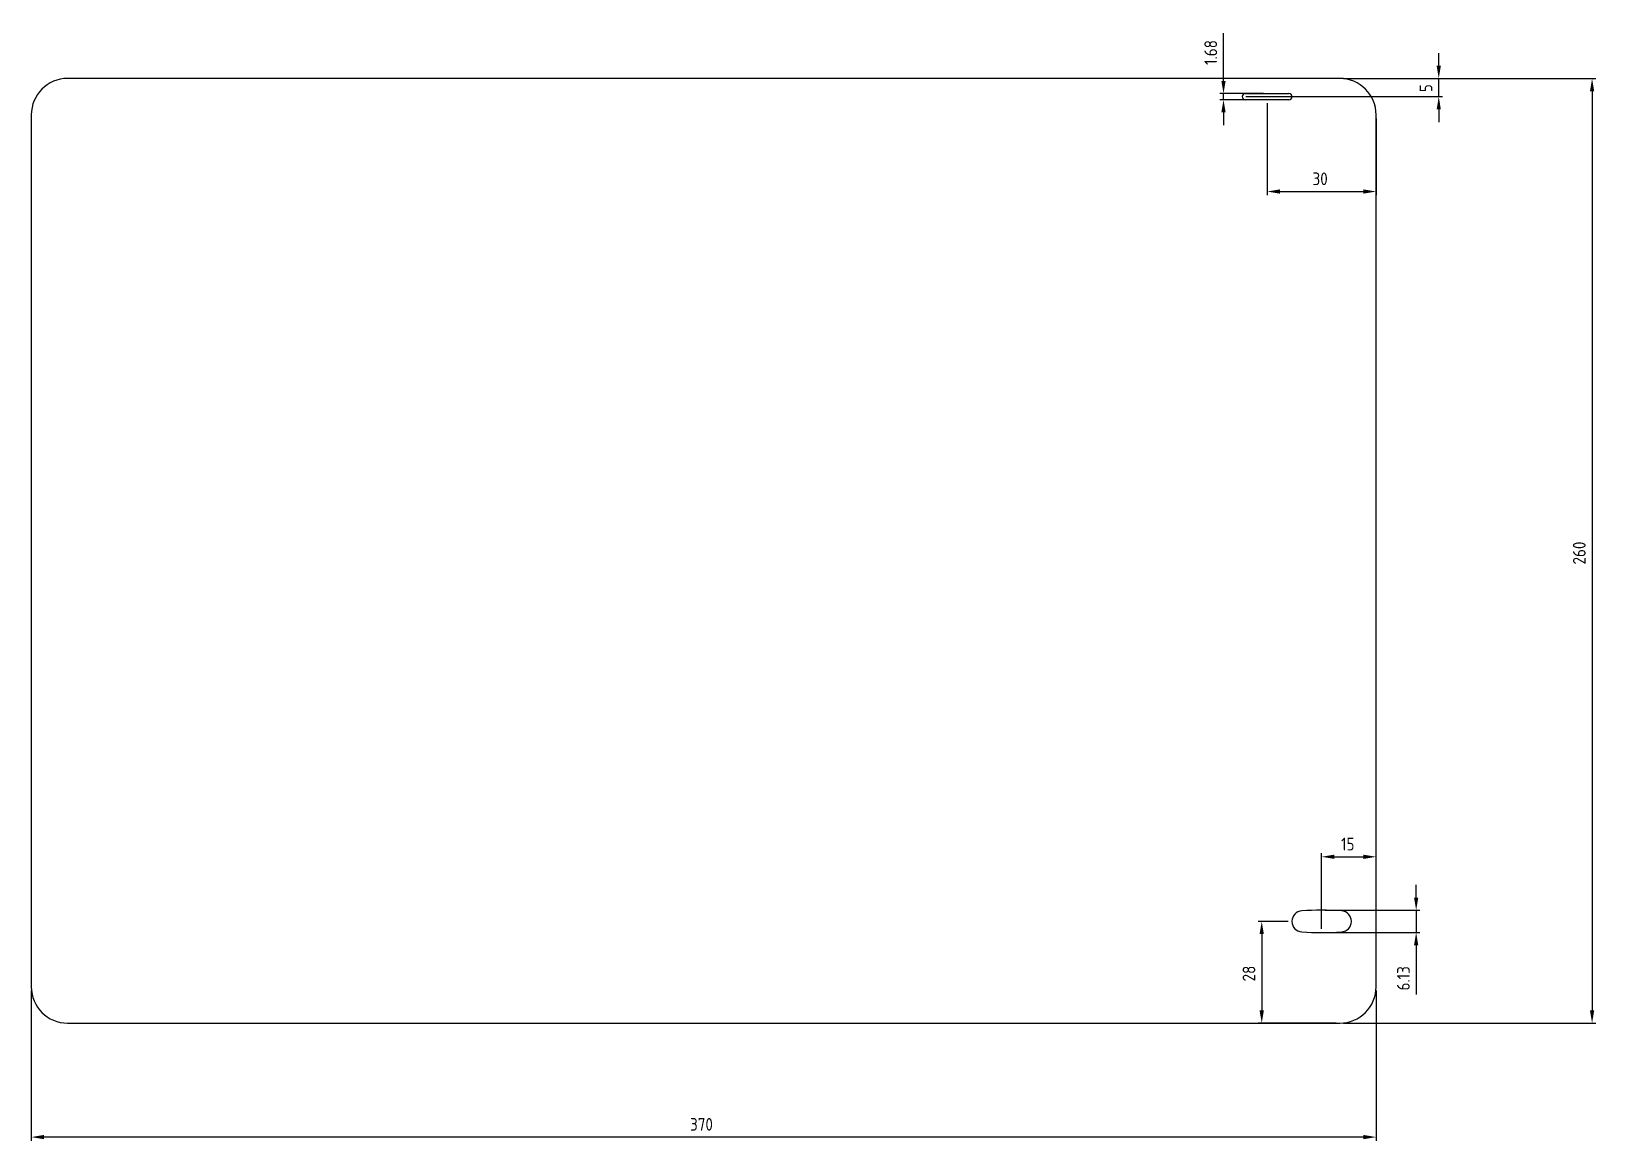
# Paper-space layout 'SW_Model_1' of a CAD drawing. Header units: millimetres. Extents: x -185 to 245, y -162 to 143.
import ezdxf

# ---------------------------------------------------------------- set-up
doc = ezdxf.new("R2010")
doc.units = ezdxf.units.MM
for name, color, linetype in [('1', 7, 'Continuous'), ('AM_5', 92, 'Continuous'), ('SLD-0', 7, 'Continuous')]:
    doc.layers.add(name, color=color, linetype=linetype)
doc.styles.add('SLDTEXTSTYLE47', font='ISOCP', dxfattribs={"bigfont": 'bigfont'})
doc.styles.add('SLDTEXTSTYLE48', font='ISOCP', dxfattribs={"width": 0.96, "bigfont": 'bigfont'})
doc.dimstyles.new('SLDDIMSTYLE0', dxfattribs={"dimtxt": 3.5, "dimasz": 3, "dimexe": 0, "dimexo": 0.0625, "dimgap": 0.875, "dimtad": 3, "dimdec": 0, "dimrnd": 1e-09, "dimzin": 12, "dimdsep": 46, "dimtxsty": 'SLDTEXTSTYLE47', "dimblk1": 'NONE', "dimblk2": 'NONE', "dimsah": 1, "dimcen": 0.09, "dimadec": 0, "dimazin": 3, "dimtfac": 1, "dimtdec": 3, "dimtofl": 0, "dimtmove": 0, "dimatfit": 3, "dimldrblk": 'NONE', "dimfxl": 1, "dimfrac": 2, "dimtolj": 1, "dimtzin": 12, "dimarcsym": 0})
doc.dimstyles.new('SLDDIMSTYLE1', dxfattribs={"dimtxt": 3.5, "dimasz": 3, "dimexe": 0, "dimexo": 0.0625, "dimgap": 0.875, "dimtad": 3, "dimrnd": 1e-09, "dimzin": 12, "dimdsep": 46, "dimtxsty": 'SLDTEXTSTYLE47', "dimblk1": 'NONE', "dimblk2": 'NONE', "dimsah": 1, "dimcen": 0.09, "dimadec": 0, "dimazin": 3, "dimtfac": 1, "dimtdec": 3, "dimtofl": 0, "dimtmove": 0, "dimatfit": 3, "dimldrblk": 'NONE', "dimfxl": 1, "dimfrac": 2, "dimtolj": 1, "dimtzin": 12, "dimarcsym": 0})

# ---------------------------------------------------------------- blocks, each defined once
blk = doc.blocks.new('*D13')
at = {"layer": 'AM_5'}
for p, q in [((155, 123.16), (155, 97.88)), ((185, 119), (185, 97.88)), ((158.5, 98.88), (181.5, 98.88))]:
    blk.add_line(p, q, dxfattribs=at)
for points in [[(158.5, 99.46), (158.5, 98.3), (155, 98.88)], [(181.5, 99.46), (181.5, 98.3), (185, 98.88)]]:
    blk.add_solid(points, dxfattribs=at)
at = {"layer": 'AM_5', "insert": (167.49, 104.14, 0.1), "char_height": 3.5, "attachment_point": 1, "style": 'SLDTEXTSTYLE48'}
blk.add_mtext('30', dxfattribs=at)
blk = doc.blocks.new('_NONE')
blk = doc.blocks.new('*D14')
at = {"layer": 'AM_5'}
for p, q in [((202.22, 133.5), (202.22, 137)), ((176, 130), (203.22, 130)), ((202.22, 125), (202.22, 130)), ((149.16, 125), (203.22, 125)), ((202.22, 121.5), (202.22, 118))]:
    blk.add_line(p, q, dxfattribs=at)
for points in [[(201.64, 133.5), (202.8, 133.5), (202.22, 130)], [(201.64, 121.5), (202.8, 121.5), (202.22, 125)]]:
    blk.add_solid(points, dxfattribs=at)
at = {"layer": 'AM_5', "insert": (196.96, 126.24, 0.1), "char_height": 3.5, "attachment_point": 1, "rotation": 90, "style": 'SLDTEXTSTYLE48'}
blk.add_mtext('5', dxfattribs=at)
blk = doc.blocks.new('*D15')
at = {"layer": 'AM_5'}
for p, q in [((176, 130), (245.4, 130)), ((244.4, 126.5), (244.4, -126.5)), ((176, -130), (245.4, -130))]:
    blk.add_line(p, q, dxfattribs=at)
for points in [[(243.82, 126.5), (244.99, 126.5), (244.4, 130)], [(243.82, -126.5), (244.99, -126.5), (244.4, -130)]]:
    blk.add_solid(points, dxfattribs=at)
at = {"layer": 'AM_5', "insert": (239.14, -3.77, 0.1), "char_height": 3.5, "attachment_point": 1, "rotation": 90, "style": 'SLDTEXTSTYLE48'}
blk.add_mtext('260', dxfattribs=at)
blk = doc.blocks.new('*D16')
at = {"layer": 'AM_5'}
for p, q in [((-185, -121), (-185, -162.35)), ((185, -121), (185, -162.35)), ((181.5, -161.35), (-181.5, -161.35))]:
    blk.add_line(p, q, dxfattribs=at)
for points in [[(-181.5, -160.76), (-181.5, -161.93), (-185, -161.35)], [(181.5, -160.76), (181.5, -161.93), (185, -161.35)]]:
    blk.add_solid(points, dxfattribs=at)
at = {"layer": 'AM_5', "insert": (-3.77, -156.09, 0.1), "char_height": 3.5, "attachment_point": 1, "style": 'SLDTEXTSTYLE48'}
blk.add_mtext('370', dxfattribs=at)
blk = doc.blocks.new('*D17')
at = {"layer": 'AM_5'}
for p, q in [((170, -104.06), (170, -83.21)), ((173.5, -84.21), (181.5, -84.21)), ((185, -119), (185, -83.21))]:
    blk.add_line(p, q, dxfattribs=at)
for points in [[(173.5, -83.62), (173.5, -84.79), (170, -84.21)], [(181.5, -83.62), (181.5, -84.79), (185, -84.21)]]:
    blk.add_solid(points, dxfattribs=at)
at = {"layer": 'AM_5', "insert": (175.34, -78.95, 0.1), "char_height": 3.5, "attachment_point": 1, "style": 'SLDTEXTSTYLE48'}
blk.add_mtext('15', dxfattribs=at)
blk = doc.blocks.new('*D18')
at = {"layer": 'AM_5'}
for p, q in [((160.82, -102), (152.52, -102)), ((153.52, -105.5), (153.52, -126.5)), ((174, -130), (152.52, -130))]:
    blk.add_line(p, q, dxfattribs=at)
for points in [[(152.93, -105.5), (154.1, -105.5), (153.52, -102)], [(152.93, -126.5), (154.1, -126.5), (153.52, -130)]]:
    blk.add_solid(points, dxfattribs=at)
at = {"layer": 'AM_5', "insert": (148.26, -118.51, 0.1), "char_height": 3.5, "attachment_point": 1, "rotation": 90, "style": 'SLDTEXTSTYLE48'}
blk.add_mtext('28', dxfattribs=at)
blk = doc.blocks.new('*D19')
at = {"layer": 'AM_5'}
for p, q in [((196, -95.43), (196, -91.93)), ((171, -98.93), (197, -98.93)), ((196, -98.93), (196, -105.06)), ((171, -105.06), (197, -105.06)), ((196, -108.56), (196, -122.06))]:
    blk.add_line(p, q, dxfattribs=at)
for points in [[(195.42, -95.43), (196.59, -95.43), (196, -98.93)], [(195.42, -108.56), (196.59, -108.56), (196, -105.06)]]:
    blk.add_solid(points, dxfattribs=at)
at = {"layer": 'AM_5', "insert": (190.74, -121.01, 0.1), "char_height": 3.5, "attachment_point": 1, "rotation": 90, "style": 'SLDTEXTSTYLE48'}
blk.add_mtext('6.13', dxfattribs=at)
blk = doc.blocks.new('*D20')
at = {"layer": 'AM_5'}
for p, q in [((143, 129.34), (143, 142.49)), ((154, 125.84), (142, 125.84)), ((143, 124.16), (143, 125.84)), ((154, 124.16), (142, 124.16)), ((143, 120.66), (143, 117.16))]:
    blk.add_line(p, q, dxfattribs=at)
for points in [[(142.41, 129.34), (143.58, 129.34), (143, 125.84)], [(142.41, 120.66), (143.58, 120.66), (143, 124.16)]]:
    blk.add_solid(points, dxfattribs=at)
at = {"layer": 'AM_5', "insert": (137.74, 133.71, 0.1), "char_height": 3.5, "attachment_point": 1, "rotation": 90, "style": 'SLDTEXTSTYLE48'}
blk.add_mtext('1.68', dxfattribs=at)

psp = doc.layouts.new('SW_Model_1')

# ---------------------------------------------------------------- linework, layer by layer
at = {"layer": '1', "linetype": 'Continuous'}
for p, q in [((148.997, 125.837), (160.997, 125.837)), ((160.997, 124.158), (148.997, 124.158))]:
    psp.add_line(p, q, dxfattribs=at)
for centre, radius, start, end in [((148.997, 124.997), 0.839, 90, 270), ((160.997, 124.997), 0.839, 270, 90), ((169.999, -188.992), 90.063, 86.50765, 93.49234), ((164.687, -101.954), 2.863, 93.49235, 180.03791), ((191.887, -101.936), 30.063, 180.038, 180.19839), ((164.687, -102.03), 2.863, 180.19829, 266.50776), ((175.311, -101.954), 2.863, 359.9621, 86.50765), ((175.31, -102.03), 2.863, 273.49224, 359.80171), ((148.111, -101.936), 30.063, 359.80171, 359.96209), ((169.999, -14.992), 90.063, 266.50775, 273.49225)]:
    psp.add_arc(centre, radius, start, end, dxfattribs=at)
at = {"layer": 'SLD-0'}
for p, q in [((175, 130), (-175, 130)), ((-185, 120), (-185, -120)), ((185, -120), (185, 120)), ((-175, -130), (175, -130))]:
    psp.add_line(p, q, dxfattribs=at)
for centre, start, end in [((-175, 120), 90, 180), ((175, 120), 0, 90), ((-175, -120), 180, 270), ((175, -120), 270, 0)]:
    psp.add_arc(centre, 10, start, end, dxfattribs=at)

# ---------------------------------------------------------------- dimensions: what is measured, and where the dimension line sits
at = {"layer": 'AM_5'}
for base, p1, p2, dimstyle, picture, middle in [((139.747, 124.158), (154.997, 125.837), (154.997, 124.158), 'SLDDIMSTYLE1', '*D20', (139.747, 137.662)), ((198.97, 124.997), (175, 130), (148.158, 124.997), 'SLDDIMSTYLE0', '*D14', (198.97, 127.499)), ((241.152, 130), (175, -130), (175, 130), 'SLDDIMSTYLE0', '*D15', (241.152, 0)), ((192.754, -98.928), (169.999, -105.055), (169.999, -98.928), 'SLDDIMSTYLE1', '*D19', (192.754, -117.058)), ((150.265, -101.998), (175, -130), (161.824, -101.998), 'SLDDIMSTYLE0', '*D18', (150.265, -115.999))]:
    dim = psp.add_linear_dim(base=base, p1=p1, p2=p2, angle=90, dimstyle=dimstyle, dxfattribs=at)
    dim.commit()
    dim.dimension.update_dxf_attribs({"geometry": picture, "text_midpoint": middle, "dimtype": 160})
for base, p1, p2, picture, middle in [((154.997, 102.129), (185, 120), (154.997, 124.158), '*D13', (169.999, 102.129)), ((169.999, -80.957), (185, -120), (169.999, -105.055), '*D17', (177.499, -80.957)), ((185, -158.098), (-185, -120), (185, -120), '*D16', (0, -158.098))]:
    dim = psp.add_linear_dim(base=base, p1=p1, p2=p2, dimstyle='SLDDIMSTYLE0', dxfattribs=at)
    dim.commit()
    dim.dimension.update_dxf_attribs({"geometry": picture, "text_midpoint": middle, "dimtype": 160})

doc.saveas('drawing.dxf')
